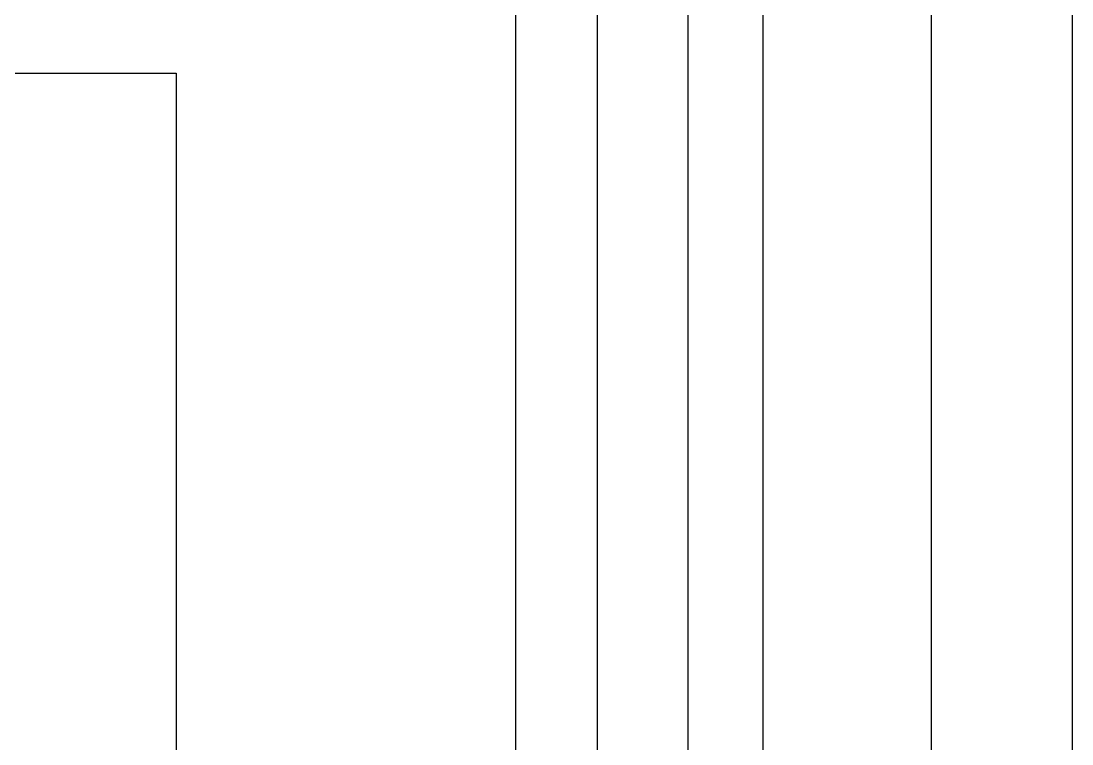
# Model space of a CAD drawing. Header units: inches. Extents: x 110042 to 357611, y 89798 to 292388.
# Drawn here: x 222659 to 235391, y 160758 to 169510 of the extents above; entities that cross this region are included whole.
import ezdxf

# ---------------------------------------------------------------- set-up
doc = ezdxf.new("R2010")
doc.units = ezdxf.units.IN
doc.header["$MEASUREMENT"] = 0

msp = doc.modelspace()

# ---------------------------------------------------------------- linework, layer by layer
at = {"color": 5}
msp.add_line((235391, 224212), (235391, 127874), dxfattribs=at)
at = {"color": 4}
for p, q in [((233683, 221943), (233683, 120271)), ((185579, 168881), (224537, 168881)), ((224537, 168881), (224537, 159321))]:
    msp.add_line(p, q, dxfattribs=at)
at = {"color": 32, "true_color": 0xcd6928}
for p, q in [((231649, 132620), (231649, 195403)), ((230740, 138663), (230740, 194222)), ((229643, 148782), (229643, 193111)), ((228653, 157523), (228653, 191995))]:
    msp.add_line(p, q, dxfattribs=at)

doc.saveas('drawing.dxf')
